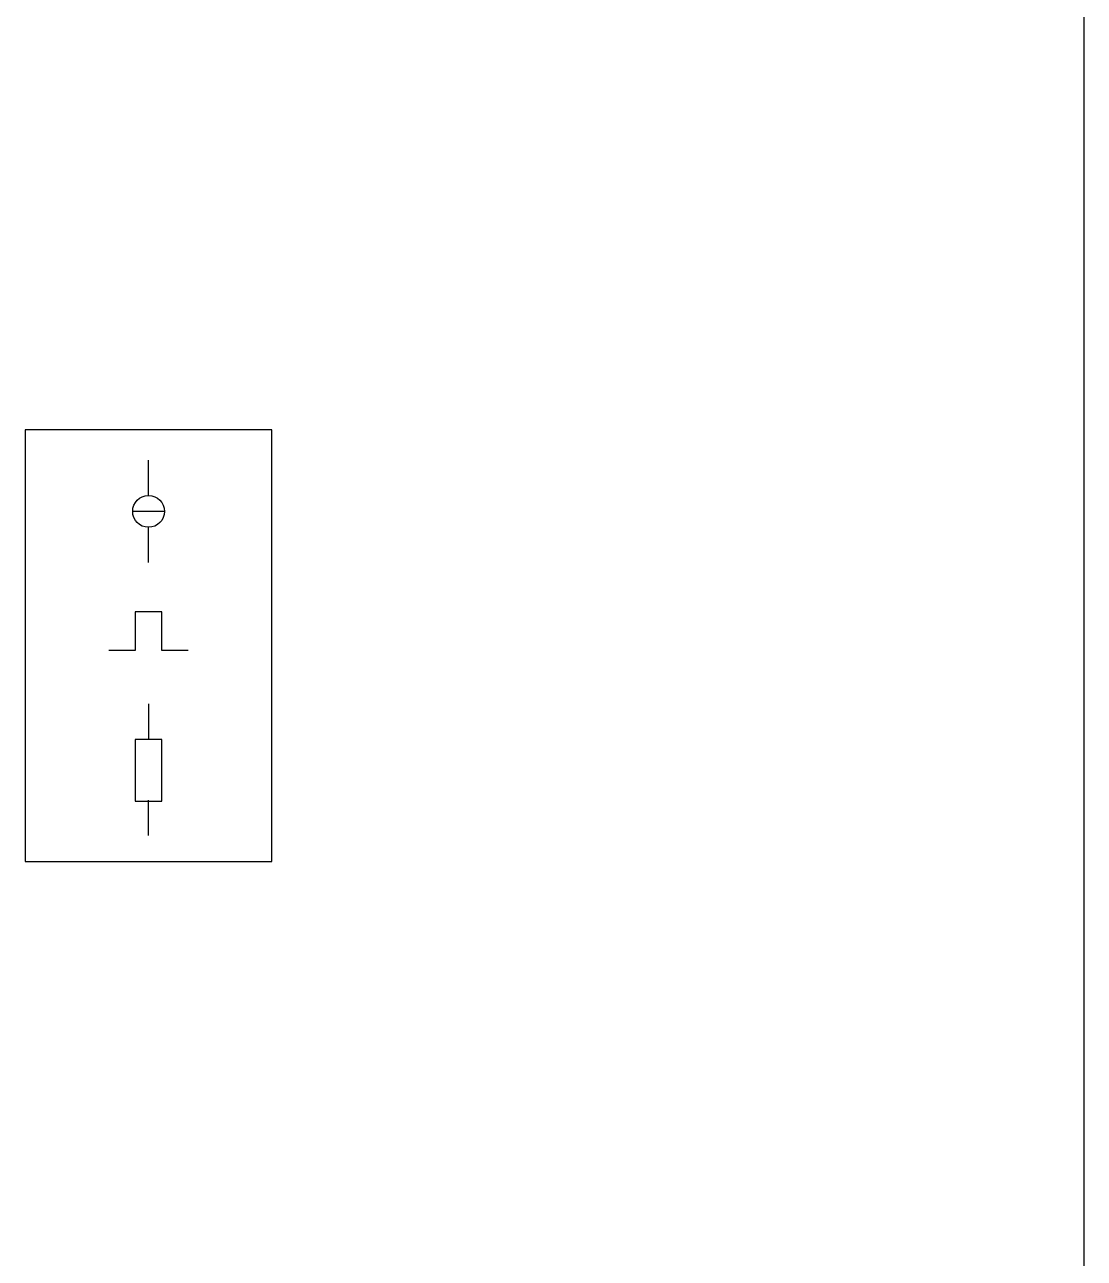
# Model space of a CAD drawing. Header units: metres. Extents: x 0 to 3575, y 0 to 842.
# Drawn here: x 425 to 595.3, y 223.8 to 422.1 of the extents above; entities that cross this region are included whole.
import ezdxf

# ---------------------------------------------------------------- set-up
doc = ezdxf.new("R2010")
doc.units = ezdxf.units.M
doc.layers.add('BORDER', color=2, linetype='Continuous')
doc.layers.add('SCHEMATICS', color=7, linetype='Continuous')

msp = doc.modelspace()

# ---------------------------------------------------------------- linework, layer by layer
at = {"layer": 'BORDER', "color": 2}
msp.add_lwpolyline([(0, 0), (595.28, 0), (595.28, 841.89), (0, 841.89), (0, 0)], dxfattribs=at)
at = {"layer": 'SCHEMATICS', "color": 7}
for p, q in [((444.87, 346.39), (444.87, 352.06)), ((447.31, 343.84), (442.32, 343.84)), ((444.87, 335.62), (444.87, 341.29)), ((446.99, 327.71), (442.74, 327.71)), ((442.74, 327.71), (442.74, 321.48)), ((446.99, 321.48), (446.99, 327.71)), ((442.74, 321.48), (438.49, 321.48)), ((451.24, 321.48), (446.99, 321.48)), ((444.9, 307.25), (444.9, 312.91)), ((444.87, 291.75), (444.87, 297.42))]:
    msp.add_line(p, q, dxfattribs=at)
for points in [[(464.69, 287.56), (464.69, 356.97), (425.03, 356.97), (425.03, 287.56), (464.69, 287.56)], [(442.32, 343.84), (442.37, 344.35), (442.52, 344.83), (442.75, 345.26), (443.06, 345.64), (443.44, 345.95), (443.87, 346.19), (444.35, 346.34), (444.87, 346.39)], [(444.87, 346.39), (445.38, 346.34), (445.86, 346.19), (446.29, 345.95), (446.67, 345.64), (446.98, 345.26), (447.22, 344.83), (447.36, 344.35), (447.42, 343.84)], [(444.87, 341.29), (444.35, 341.34), (443.87, 341.49), (443.44, 341.73), (443.06, 342.04), (442.75, 342.41), (442.52, 342.85), (442.37, 343.33), (442.32, 343.84)], [(447.42, 343.84), (447.36, 343.33), (447.22, 342.85), (446.98, 342.41), (446.67, 342.04), (446.29, 341.73), (445.86, 341.49), (445.38, 341.34), (444.87, 341.29)], [(442.74, 307.16), (442.74, 297.24), (446.99, 297.24), (446.99, 307.16), (442.74, 307.16)]]:
    msp.add_lwpolyline(points, dxfattribs=at)

doc.saveas('drawing.dxf')
